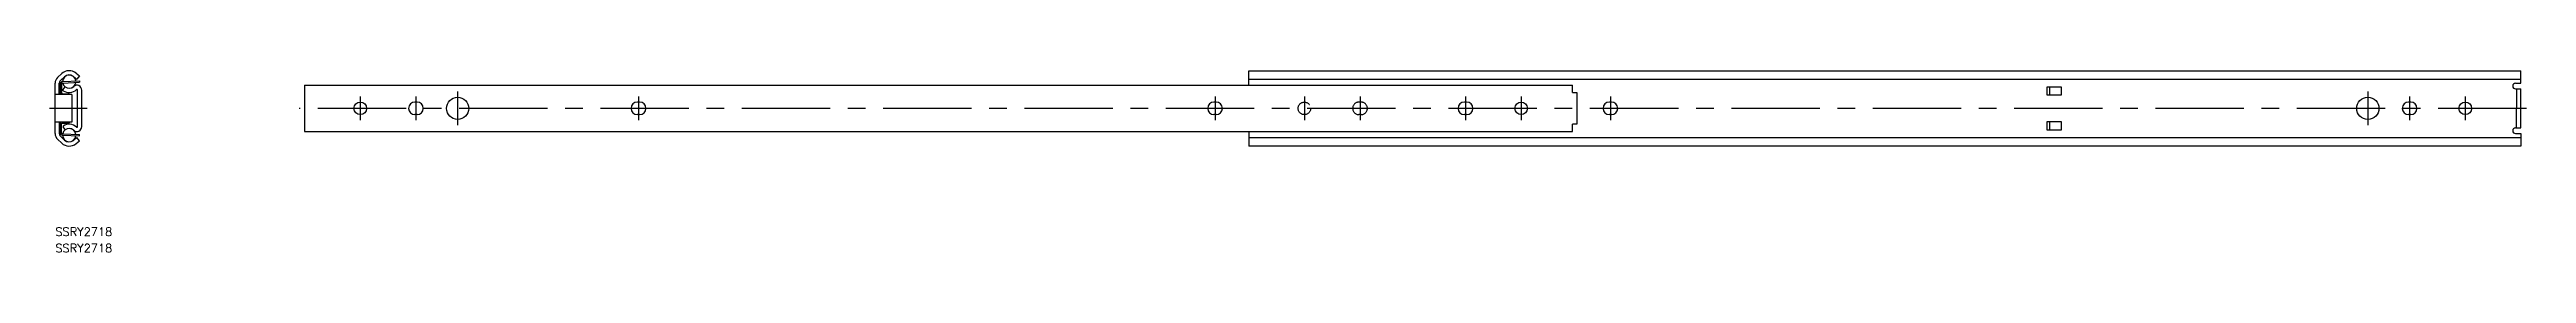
# Model space of a CAD drawing. Extents: x -2 to 888, y -52 to 14.
import ezdxf

# ---------------------------------------------------------------- set-up
doc = ezdxf.new("R2010")
doc.units = 0
doc.linetypes.add('CENTER', pattern=[50.8, 31.75, -6.35, 6.35, -6.35])
doc.linetypes.add('DASHED', pattern=[19.05, 12.7, -6.35])
doc.layers.get('0').update_dxf_attribs({"linetype": 'CONTINUOUS'})
doc.layers.add('CENTER', color=1, linetype='CENTER')
doc.styles.get("Standard").update_dxf_attribs({"font": 'txt.shx', "height": 3, "bigfont": 'bigfont.shx'})

# ---------------------------------------------------------------- blocks, each defined once
blk = doc.blocks.new('*U2')
at = {"color": 7, "linetype": 'CONTINUOUS'}
blk.add_text('SSRY2718', height=3, dxfattribs=at).set_placement((0.1, -51.57))
blk = doc.blocks.new('*U3')
at = {"color": 7, "linetype": 'CONTINUOUS'}
blk.add_text('SSRY2718', height=3, dxfattribs=at).set_placement((0.1, -45.7))

msp = doc.modelspace()

# ---------------------------------------------------------------- linework, layer by layer
at = {"color": 7, "linetype": 'CONTINUOUS'}
for p, q in [((0, -9), (0, 9)), ((2.38, 12.45), (0.9, 11.07)), ((1.5, 5), (1.5, 9)), ((3.4, 11.35), (1.92, 9.97)), ((2.61, 9.57), (8.73, 9.89)), ((2.63, 9.07), (8.75, 9.39)), ((6.57, 11.46), (7.82, 10.45)), ((7.51, 12.63), (8.76, 11.62)), ((8.76, 11.62), (7.82, 10.45)), ((8.73, 9.89), (8.75, 9.39)), ((428.96, 13.5), (886.16, 13.5)), ((428.96, 8.28), (428.96, 13.5)), ((428.96, 10.45), (886.16, 10.45)), ((884.23, 9), (886.16, 9)), ((886.16, 9), (886.16, 13.5)), ((6, 5), (0, 5)), ((1.85, 8.77), (1.85, 5.55)), ((2.35, 8.77), (2.35, 5.55)), ((2.65, 5.25), (4.55, 5.25)), ((2.95, 6.8), (3.62, 7.68)), ((2.95, 6.32), (2.95, 6.8)), ((6, 5), (6, -5)), ((8.05, -6.57), (8.05, 6.57)), ((9.55, -6.52), (9.55, 6.52)), ((89.66, 8.28), (89.66, -8.28)), ((89.66, 8.28), (545.31, 8.28)), ((130.06, 2.25), (129.26, 2.25)), ((210.06, 2.25), (209.26, 2.25)), ((417.26, 2.25), (416.46, 2.25)), ((507.26, 2.25), (506.46, 2.25)), ((545.31, 5.7), (545.31, 8.28)), ((545.31, 5.7), (546.86, 5.7)), ((546.86, 5.7), (546.86, -5.7)), ((559.36, 2.25), (558.56, 2.25)), ((715.96, 7.75), (720.96, 7.75)), ((715.96, 4.75), (715.96, 7.75)), ((720.96, 4.75), (715.96, 4.75)), ((716.72, 7.75), (716.72, 4.75)), ((720.96, 7.75), (720.96, 4.75)), ((846.56, 2.25), (845.76, 2.25)), ((884.23, 7), (886.16, 7)), ((884.61, 7), (884.61, 0)), ((884.61, -7), (884.61, 0)), ((886.16, -7), (886.16, 7)), ((6, -5), (0, -5)), ((1.5, -5), (1.5, -9)), ((1.85, -8.77), (1.85, -5.55)), ((2.35, -8.77), (2.35, -5.55)), ((2.65, -5.25), (4.55, -5.25)), ((2.95, -6.32), (2.95, -6.8)), ((2.95, -6.8), (3.62, -7.68)), ((89.66, -8.28), (545.31, -8.28)), ((130.06, -2.25), (129.26, -2.25)), ((210.06, -2.25), (209.26, -2.25)), ((417.26, -2.25), (416.46, -2.25)), ((428.96, -8.28), (428.96, -13.5)), ((507.26, -2.25), (506.46, -2.25)), ((545.31, -8.28), (545.31, -5.7)), ((546.86, -5.7), (545.31, -5.7)), ((559.36, -2.25), (558.56, -2.25)), ((715.96, -4.75), (720.96, -4.75)), ((715.96, -7.75), (715.96, -4.75)), ((720.96, -7.75), (715.96, -7.75)), ((716.72, -4.75), (716.72, -7.75)), ((720.96, -4.75), (720.96, -7.75)), ((846.56, -2.25), (845.76, -2.25)), ((884.23, -7), (886.16, -7)), ((2.38, -12.45), (0.9, -11.07)), ((3.4, -11.35), (1.92, -9.97)), ((2.61, -9.57), (8.73, -9.89)), ((2.63, -9.07), (8.75, -9.39)), ((6.57, -11.46), (7.82, -10.45)), ((7.51, -12.63), (8.76, -11.62)), ((8.76, -11.62), (7.82, -10.45)), ((8.73, -9.89), (8.75, -9.39)), ((428.96, -10.45), (886.16, -10.45)), ((886.16, -13.5), (428.96, -13.5)), ((884.23, -9), (886.16, -9)), ((886.16, -9), (886.16, -13.5))]:
    msp.add_line(p, q, dxfattribs=at)
at = {"color": 3, "linetype": 'DASHED'}
for p, q in [((469.36, 2.25), (468.56, 2.25)), ((469.36, -2.25), (468.56, -2.25))]:
    msp.add_line(p, q, dxfattribs=at)
at = {"color": 7, "linetype": 'CONTINUOUS'}
for centre, radius in [((109.66, 0), 2.25), ((144.66, 0), 4), ((526.86, 0), 2.25), ((831.16, 0), 4), ((866.16, 0), 2.25)]:
    msp.add_circle(centre, radius, dxfattribs=at)
at = {"color": 3, "linetype": 'DASHED'}
msp.add_circle((448.96, 0), 2.25, dxfattribs=at)
at = {"color": 7, "linetype": 'CONTINUOUS'}
for centre, radius, start, end in [((2.82, 9), 2.82, 132.99993, 180), ((2.82, 9), 1.32, 133.1022, 180), ((2.65, 8.77), 0.8, 93, 180), ((2.65, 8.77), 0.3, 93, 180), ((5.05, 9.58), 3.92, 51.00021, 132.99973), ((5.05, 9.58), 2.38, 5.81017, 180.18984), ((5.05, 9.58), 2.38, 192.26824, 353.73175), ((5.05, 9.58), 2.42, 51.00021, 132.99973), ((884.23, 8), 1, 90, 270), ((2.65, 5.55), 0.8, 180, 223.47743), ((2.65, 5.55), 0.3, 180, 270.00983), ((5.05, 9.58), 3.88, 237.28536, 312.59898), ((5.05, 9.58), 2.38, 233.00002, 312.09324), ((4.55, 4.45), 0.8, 43.35556, 90.00983), ((7.82, 6.56), 1.73, 358.95297, 133.03074), ((7.82, 6.56), 0.226, 2.85201, 130.57053), ((129.26, 0), 2.25, 90, 270), ((130.06, 0), 2.25, 270, 90), ((209.26, 0), 2.25, 90, 270), ((210.06, 0), 2.25, 270, 90), ((416.46, 0), 2.25, 90, 270), ((417.26, 0), 2.25, 270, 90), ((506.46, 0), 2.25, 90, 270), ((507.26, 0), 2.25, 270, 90), ((558.56, 0), 2.25, 90, 270), ((559.36, 0), 2.25, 270, 90), ((845.76, 0), 2.25, 90, 270), ((846.56, 0), 2.25, 270, 90), ((2.65, -5.55), 0.8, 136.52257, 180), ((2.65, -8.77), 0.8, 180, 267), ((2.65, -5.55), 0.3, 89.99017, 180), ((2.65, -8.77), 0.3, 180, 267), ((5.05, -9.58), 2.38, 6.26825, 167.73176), ((5.05, -9.58), 3.88, 47.40102, 122.71464), ((5.05, -9.58), 2.38, 47.90676, 126.99998), ((4.55, -4.45), 0.8, 269.99017, 316.64444), ((7.82, -6.56), 1.73, 226.96926, 1.04703), ((7.82, -6.56), 0.226, 229.42947, 357.14799), ((884.23, -8), 1, 90, 270), ((2.82, -9), 2.82, 180, 227.00007), ((2.82, -9), 1.32, 180, 226.8978), ((5.05, -9.58), 3.92, 227.00027, 308.99979), ((5.05, -9.58), 2.38, 179.81016, 354.18983), ((5.05, -9.58), 2.42, 227.00027, 308.99979)]:
    msp.add_arc(centre, radius, start, end, dxfattribs=at)
at = {"color": 3, "linetype": 'DASHED'}
for centre, start, end in [((468.56, 0), 90, 270), ((469.36, 0), 270, 90)]:
    msp.add_arc(centre, 2.25, start, end, dxfattribs=at)
at = {"layer": 'CENTER', "color": 1, "linetype": 'CENTER'}
for p, q in [((11.5, 0), (-2, 0)), ((888.16, 0), (87.66, 0)), ((109.66, 4.25), (109.66, -4.25)), ((129.66, 4.25), (129.66, -4.25)), ((144.66, 6), (144.66, -6)), ((209.66, 4.25), (209.66, -4.25)), ((416.86, 4.25), (416.86, -4.25)), ((448.96, 4.25), (448.96, -4.25)), ((468.96, 4.25), (468.96, -4.25)), ((506.86, 4.25), (506.86, -4.25)), ((526.86, 4.25), (526.86, -4.25)), ((558.96, 4.25), (558.96, -4.25)), ((831.16, 6), (831.16, -6)), ((846.16, 4.25), (846.16, -4.25)), ((866.16, 4.25), (866.16, -4.25))]:
    msp.add_line(p, q, dxfattribs=at)

# ---------------------------------------------------------------- block references
at = {"color": 7, "linetype": 'CONTINUOUS'}
for name in ['*U3', '*U2']:
    msp.add_blockref(name, (0, 0), dxfattribs=at)

doc.saveas('drawing.dxf')
